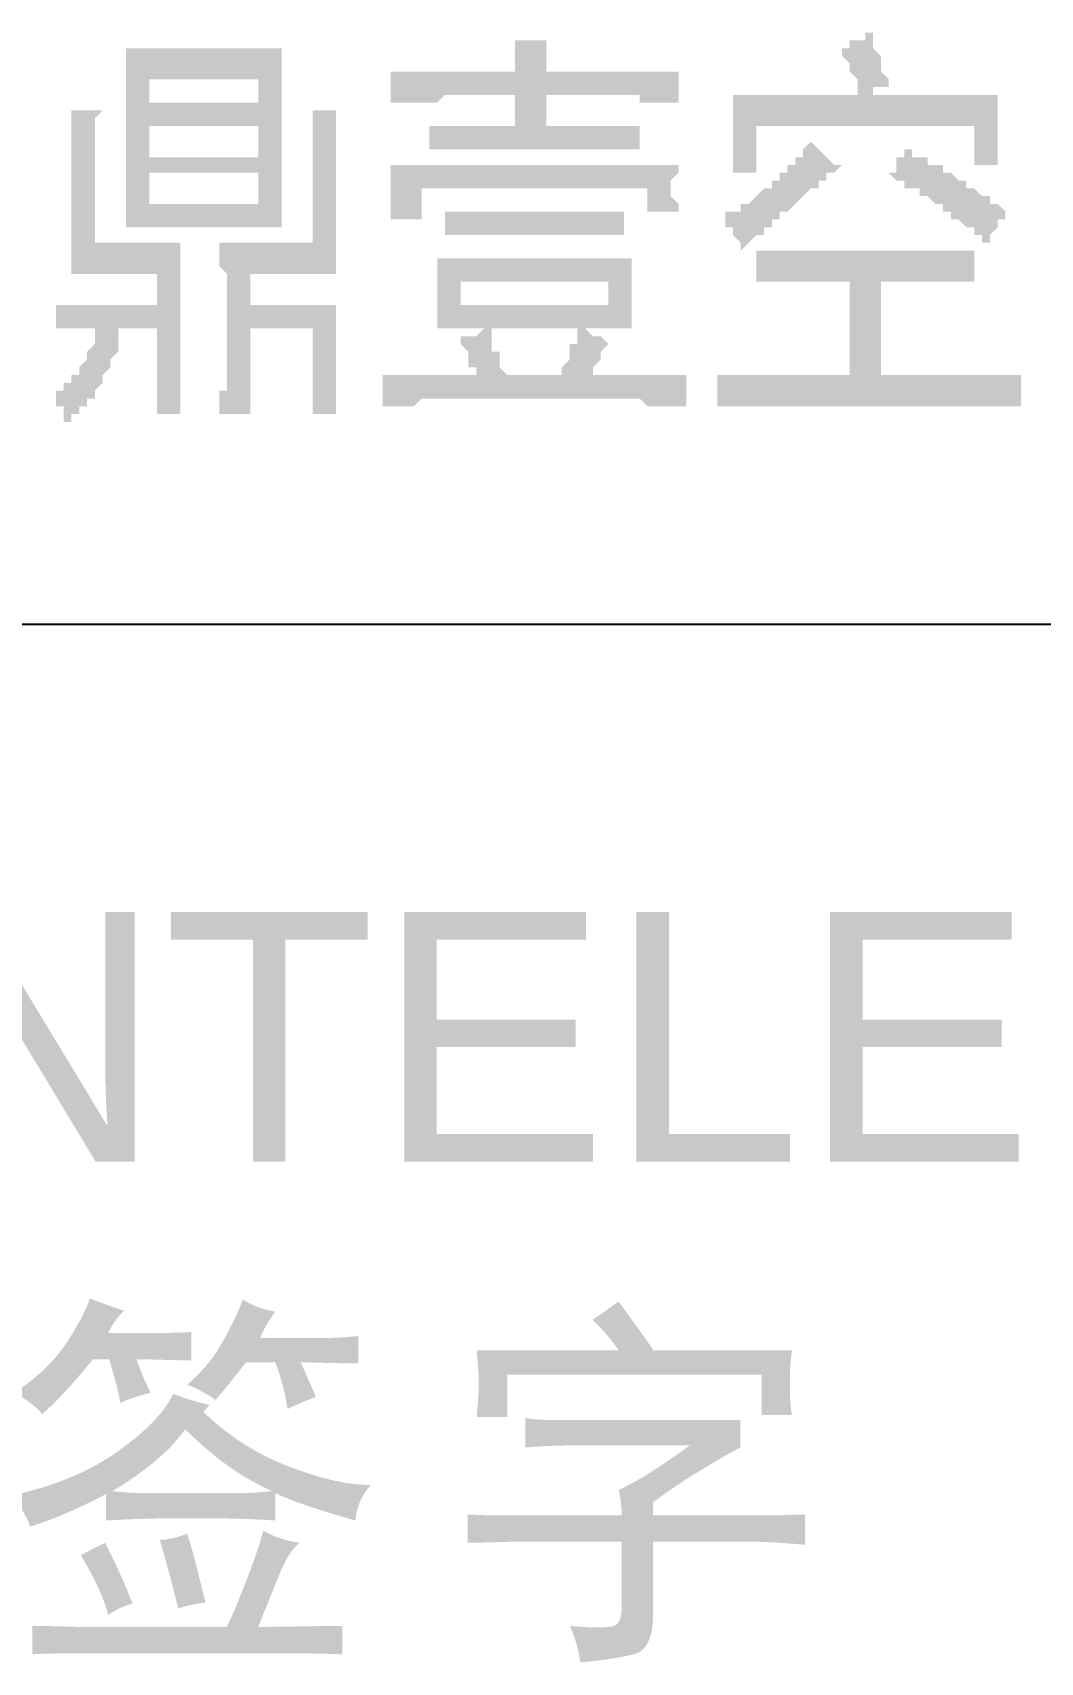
# Model space of a CAD drawing. Header units: inches. Extents: x 11 to 286, y 6 to 196.
# Drawn here: x 260.45 to 265.93, y 158.11 to 166.98 of the extents above; entities that cross this region are included whole.
import ezdxf

# ---------------------------------------------------------------- set-up
doc = ezdxf.new("R2010")
doc.units = ezdxf.units.IN
doc.header["$MEASUREMENT"] = 0
doc.layers.add('PDF_几何图形', color=7, linetype='Continuous')
doc.layers.add('PDF_文字', color=7, linetype='Continuous')
doc.layers.add('PDF_实体填充', color=7, linetype='Continuous', true_color=0xffffff)
doc.styles.add('PDF Courier New', font='Arial', dxfattribs={"height": 0.2})

msp = doc.modelspace()

# ---------------------------------------------------------------- hatches: boundary and pattern name
at = {"layer": 'PDF_实体填充', "transparency": 33554559}
h = msp.add_hatch(color=7, dxfattribs=at)
h.paths.add_polyline_path([(265.1901, 165.7914), (265.2324, 165.7914), (265.2324, 165.7914), (265.2748, 165.7914), (265.2748, 165.7914), (265.3171, 165.7914), (265.3171, 165.7914), (265.3594, 165.7914), (265.3594, 165.7914), (265.4018, 165.7914), (265.4018, 165.7914), (265.4018, 165.7914), (265.4441, 165.7914), (265.4441, 165.7914), (265.4864, 165.7914), (265.4864, 165.7914), (265.4864, 165.7914), (265.5288, 165.7914), (265.5288, 165.7914), (265.5711, 165.7914), (265.5711, 165.6221), (265.5288, 165.6221), (265.5288, 165.6221), (265.4864, 165.6221), (265.4864, 165.6221), (265.4864, 165.6221), (265.4441, 165.6221), (265.4441, 165.6221), (265.4018, 165.6221), (265.4018, 165.6221), (265.4018, 165.6221), (265.3594, 165.6221), (265.3594, 165.6221), (265.3171, 165.6221), (265.3171, 165.6221), (265.2748, 165.6221), (265.2748, 165.6221), (265.2324, 165.6221), (265.2324, 165.6221), (265.1901, 165.6221), (265.0631, 165.6221), (265.0631, 165.1141), (265.4864, 165.1141), (265.5288, 165.1141), (265.5288, 165.1141), (265.5711, 165.1141), (265.5711, 165.1141), (265.6134, 165.1141), (265.6134, 165.1141), (265.6134, 165.1141), (265.6558, 165.1141), (265.6558, 165.1141), (265.6981, 165.1141), (265.6981, 165.1141), (265.7404, 165.1141), (265.7404, 165.1141), (265.7404, 165.1141), (265.7828, 165.1141), (265.7828, 165.1141), (265.7828, 165.1141), (265.8251, 165.1141), (265.8251, 165.1141), (265.8251, 164.9448), (265.8251, 164.9448), (265.7828, 164.9448), (265.7828, 164.9448), (265.7404, 164.9448), (265.7404, 164.9448), (265.7404, 164.9448), (265.6981, 164.9448), (265.6981, 164.9448), (265.6558, 164.9448), (265.6558, 164.9448), (265.6558, 164.9448), (265.6134, 164.9448), (265.6134, 164.9448), (265.5711, 164.9448), (265.5711, 164.9448), (265.5288, 164.9448), (265.5288, 164.9448), (265.4864, 164.9448), (264.5551, 164.9448), (264.5551, 164.9448), (264.5128, 164.9448), (264.5128, 164.9448), (264.4704, 164.9448), (264.4704, 164.9448), (264.4281, 164.9448), (264.4281, 164.9448), (264.3858, 164.9448), (264.3858, 164.9448), (264.3434, 164.9448), (264.3434, 164.9448), (264.3011, 164.9448), (264.3011, 164.9448), (264.2588, 164.9448), (264.2588, 164.9448), (264.2588, 164.9448), (264.2164, 164.9448), (264.2164, 164.9448), (264.2164, 164.9448), (264.1741, 164.9448), (264.1741, 164.9448), (264.1741, 164.9448), (264.1741, 165.1141), (264.1741, 165.1141), (264.2164, 165.1141), (264.2164, 165.1141), (264.2164, 165.1141), (264.2588, 165.1141), (264.2588, 165.1141), (264.2588, 165.1141), (264.3011, 165.1141), (264.3011, 165.1141), (264.3011, 165.1141), (264.3434, 165.1141), (264.3434, 165.1141), (264.3858, 165.1141), (264.3858, 165.1141), (264.4281, 165.1141), (264.4281, 165.1141), (264.4704, 165.1141), (264.4704, 165.1141), (264.5128, 165.1141), (264.5128, 165.1141), (264.5551, 165.1141), (264.5551, 165.1141), (264.5974, 165.1141), (264.8938, 165.1141), (264.8938, 165.6221), (264.7244, 165.6221), (264.6821, 165.6221), (264.6821, 165.6221), (264.6821, 165.6221), (264.6398, 165.6221), (264.6398, 165.6221), (264.5974, 165.6221), (264.5974, 165.6221), (264.5551, 165.6221), (264.5551, 165.6221), (264.5128, 165.6221), (264.5128, 165.6221), (264.5128, 165.6221), (264.4704, 165.6221), (264.4704, 165.6221), (264.4281, 165.6221), (264.4281, 165.6221), (264.4281, 165.6221), (264.3858, 165.6221), (264.3858, 165.6221), (264.3858, 165.7914), (264.3858, 165.7914), (264.4281, 165.7914), (264.4281, 165.7914), (264.4704, 165.7914), (264.4704, 165.7914), (264.4704, 165.7914), (264.5128, 165.7914), (264.5128, 165.7914), (264.5128, 165.7914), (264.5551, 165.7914), (264.5551, 165.7914), (264.5974, 165.7914), (264.5974, 165.7914), (264.6398, 165.7914), (264.6398, 165.7914), (264.6821, 165.7914), (264.6821, 165.7914), (264.7244, 165.7914), (264.7244, 165.7914), (264.7244, 165.7914), (265.1901, 165.7914)], flags=0)
h.paths.add_polyline_path([(265.5711, 166.2571), (265.5711, 166.4688), (264.3858, 166.4688), (264.3858, 166.2148), (264.2588, 166.2148), (264.2588, 166.2571), (264.2588, 166.2571), (264.2588, 166.2994), (264.2588, 166.2994), (264.2588, 166.3418), (264.2588, 166.3418), (264.2588, 166.3841), (264.2588, 166.3841), (264.2588, 166.4264), (264.2588, 166.4688), (264.2588, 166.4688), (264.2588, 166.5111), (264.2588, 166.5111), (264.2588, 166.5534), (264.2588, 166.5534), (264.2588, 166.5958), (264.2588, 166.5958), (264.2588, 166.6381), (264.2588, 166.6381), (264.9361, 166.6381), (264.9361, 166.6804), (264.9361, 166.6804), (264.9361, 166.7228), (264.9361, 166.7228), (264.8938, 166.7651), (264.8938, 166.7651), (264.8938, 166.8074), (264.8938, 166.8074), (264.8938, 166.8074), (264.8514, 166.8498), (264.8514, 166.8498), (264.8514, 166.8921), (264.8514, 166.8921), (264.8514, 166.8921), (264.8938, 166.8921), (264.8938, 166.9344), (264.8938, 166.9344), (264.9361, 166.9344), (264.9361, 166.9344), (264.9784, 166.9344), (264.9784, 166.9768), (265.0208, 166.9768), (265.0208, 166.9768), (265.0208, 166.9344), (265.0208, 166.9344), (265.0208, 166.8921), (265.0208, 166.8921), (265.0631, 166.8498), (265.0631, 166.8498), (265.0631, 166.8074), (265.0631, 166.8074), (265.0631, 166.7651), (265.0631, 166.7651), (265.1054, 166.7228), (265.1054, 166.7228), (265.1054, 166.6804), (265.1054, 166.6804), (265.1054, 166.6804), (265.0631, 166.6804), (265.0631, 166.6804), (265.0208, 166.6804), (265.0208, 166.6804), (265.0208, 166.6381), (264.9784, 166.6381), (264.9784, 166.6381), (265.7404, 166.6381), (265.6981, 166.6381), (265.6981, 166.5958), (265.6981, 166.5958), (265.6981, 166.5534), (265.6981, 166.5534), (265.6981, 166.5111), (265.6981, 166.5111), (265.6981, 166.4688), (265.6981, 166.4264), (265.6981, 166.4264), (265.6981, 166.3841), (265.6981, 166.3841), (265.6981, 166.3418), (265.6981, 166.3418), (265.6981, 166.2994), (265.6981, 166.2994), (265.6981, 166.2571), (265.6981, 166.2571), (265.7404, 166.2571), (265.5711, 166.2571)], flags=0)
h.paths.add_polyline_path([(265.1901, 166.3418), (265.1901, 166.3418), (265.2324, 166.3418), (265.2324, 166.3418), (265.2324, 166.2994), (265.2748, 166.2994), (265.2748, 166.2994), (265.3171, 166.2994), (265.3171, 166.2994), (265.3171, 166.2571), (265.3594, 166.2571), (265.3594, 166.2571), (265.4018, 166.2571), (265.4018, 166.2148), (265.4018, 166.2148), (265.4441, 166.2148), (265.4441, 166.2148), (265.4441, 166.2148), (265.4864, 166.1724), (265.4864, 166.1724), (265.4864, 166.1724), (265.5288, 166.1724), (265.5288, 166.1301), (265.5711, 166.1301), (265.5711, 166.1301), (265.5711, 166.1301), (265.6134, 166.0878), (265.6134, 166.0878), (265.6134, 166.0878), (265.6558, 166.0878), (265.6558, 166.0454), (265.6981, 166.0454), (265.6981, 166.0454), (265.7404, 166.0031), (265.7404, 166.0031), (265.7404, 166.0031), (265.7404, 165.9608), (265.6981, 165.9608), (265.6981, 165.9608), (265.6981, 165.9184), (265.6981, 165.9184), (265.6558, 165.8761), (265.6558, 165.8761), (265.6558, 165.8338), (265.6558, 165.8338), (265.6558, 165.8338), (265.6134, 165.8338), (265.6134, 165.8761), (265.6134, 165.8761), (265.5711, 165.8761), (265.5711, 165.8761), (265.5711, 165.9184), (265.5288, 165.9184), (265.5288, 165.9184), (265.4864, 165.9608), (265.4864, 165.9608), (265.4864, 165.9608), (265.4441, 165.9608), (265.4441, 166.0031), (265.4441, 166.0031), (265.4018, 166.0031), (265.4018, 166.0031), (265.4018, 166.0454), (265.3594, 166.0454), (265.3594, 166.0454), (265.3594, 166.0454), (265.3171, 166.0878), (265.3171, 166.0878), (265.2748, 166.0878), (265.2748, 166.0878), (265.2748, 166.1301), (265.2324, 166.1301), (265.2324, 166.1301), (265.2324, 166.1301), (265.1901, 166.1301), (265.1901, 166.1724), (265.1478, 166.1724), (265.1478, 166.1724), (265.1478, 166.1724), (265.1054, 166.2148), (265.1054, 166.2148), (265.1054, 166.2148), (265.1478, 166.2148), (265.1478, 166.2571), (265.1478, 166.2571), (265.1478, 166.2994), (265.1901, 166.2994), (265.1901, 166.3418), (265.1901, 166.3418), (265.1901, 166.3418)], flags=0)
h.paths.add_polyline_path([(264.8514, 166.2571), (264.8091, 166.2148), (264.8091, 166.2148), (264.8091, 166.2148), (264.7668, 166.2148), (264.7668, 166.2148), (264.7668, 166.1724), (264.7244, 166.1724), (264.7244, 166.1724), (264.7244, 166.1301), (264.6821, 166.1301), (264.6821, 166.1301), (264.6398, 166.0878), (264.6398, 166.0878), (264.6398, 166.0878), (264.5974, 166.0454), (264.5974, 166.0454), (264.5974, 166.0454), (264.5551, 166.0031), (264.5551, 166.0031), (264.5551, 166.0031), (264.5128, 166.0031), (264.5128, 165.9608), (264.5128, 165.9608), (264.4704, 165.9608), (264.4704, 165.9184), (264.4704, 165.9184), (264.4281, 165.9184), (264.4281, 165.8761), (264.3858, 165.8761), (264.3858, 165.8761), (264.3858, 165.8761), (264.3434, 165.8338), (264.3434, 165.8338), (264.3434, 165.8338), (264.3011, 165.7914), (264.3011, 165.7914), (264.3011, 165.8338), (264.3011, 165.8338), (264.2588, 165.8761), (264.2588, 165.8761), (264.2588, 165.8761), (264.2588, 165.9184), (264.2164, 165.9184), (264.2164, 165.9608), (264.2164, 165.9608), (264.2164, 165.9608), (264.2164, 165.9608), (264.2164, 166.0031), (264.2588, 166.0031), (264.2588, 166.0031), (264.3011, 166.0031), (264.3011, 166.0031), (264.3011, 166.0454), (264.3434, 166.0454), (264.3434, 166.0454), (264.3434, 166.0454), (264.3858, 166.0878), (264.3858, 166.0878), (264.3858, 166.0878), (264.4281, 166.1301), (264.4281, 166.1301), (264.4704, 166.1301), (264.4704, 166.1301), (264.4704, 166.1724), (264.5128, 166.1724), (264.5128, 166.1724), (264.5128, 166.2148), (264.5551, 166.2148), (264.5551, 166.2148), (264.5551, 166.2571), (264.5974, 166.2571), (264.5974, 166.2571), (264.5974, 166.2994), (264.6398, 166.2994), (264.6398, 166.3418), (264.6398, 166.3418), (264.6398, 166.3418), (264.6821, 166.3841), (264.6821, 166.3841), (264.6821, 166.3841), (264.6821, 166.3841), (264.7244, 166.3418), (264.7244, 166.3418), (264.7244, 166.3418), (264.7668, 166.2994), (264.7668, 166.2994), (264.7668, 166.2994), (264.8091, 166.2571), (264.8091, 166.2571), (264.8091, 166.2571), (264.8514, 166.2571), (264.8514, 166.2571), (264.8514, 166.2571)], flags=0)
h = msp.add_hatch(color=7, dxfattribs=at)
h.paths.add_polyline_path([(261.8034, 166.8921), (261.8034, 166.8498), (261.8034, 166.8498), (261.8034, 166.8074), (261.8034, 166.8074), (261.8034, 166.7651), (261.8034, 166.7651), (261.8034, 166.7651), (261.8034, 166.7228), (261.8034, 166.7228), (261.8034, 166.6804), (261.8034, 166.6381), (261.8034, 166.6381), (261.8034, 166.5958), (261.8034, 166.5958), (261.8034, 166.5534), (261.8034, 166.5534), (261.8034, 166.5111), (261.8034, 166.4688), (261.8034, 166.4688), (261.8034, 166.4264), (261.8034, 166.3841), (261.8034, 166.3841), (261.8034, 166.3418), (261.8034, 166.3418), (261.8034, 166.2994), (261.8034, 166.2994), (261.8034, 166.2571), (261.8034, 166.2148), (261.8034, 166.2148), (261.8034, 166.1724), (261.8034, 166.1724), (261.8034, 166.1301), (261.8034, 166.0878), (261.8034, 166.0878), (261.8034, 166.0454), (261.8034, 166.0454), (261.8034, 166.0031), (261.8034, 166.0031), (261.8034, 166.0031), (261.8034, 165.9608), (261.8034, 165.9608), (261.8034, 165.9184), (261.8034, 165.9184), (261.8034, 165.9184), (260.9568, 165.9184), (260.9568, 165.9184), (260.9568, 165.9608), (260.9568, 165.9608), (260.9568, 166.0031), (260.9568, 166.0031), (260.9568, 166.0031), (260.9568, 166.0454), (260.9568, 166.0454), (260.9568, 166.0878), (260.9568, 166.0878), (260.9568, 166.1301), (260.9568, 166.1724), (260.9568, 166.1724), (260.9568, 166.2148), (260.9568, 166.2148), (260.9568, 166.2571), (260.9568, 166.2571), (260.9568, 166.2994), (260.9568, 166.3418), (260.9568, 166.3418), (260.9568, 166.3841), (260.9568, 166.3841), (260.9568, 166.4264), (260.9568, 166.4264), (260.9568, 166.4688), (260.9568, 166.5111), (260.9568, 166.5111), (260.9568, 166.5534), (260.9568, 166.5958), (260.9568, 166.5958), (260.9568, 166.6381), (260.9568, 166.6381), (260.9568, 166.6804), (260.9568, 166.6804), (260.9568, 166.7228), (260.9568, 166.7228), (260.9568, 166.7651), (260.9568, 166.7651), (260.9568, 166.8074), (260.9568, 166.8074), (260.9568, 166.8498), (260.9568, 166.8498), (260.9568, 166.8498), (260.9568, 166.8921), (261.8034, 166.8921), (261.8034, 166.8921)], flags=0)
h.paths.add_polyline_path([(260.8298, 166.5534), (260.7874, 166.5111), (260.7874, 166.5111), (260.7874, 166.4688), (260.7874, 166.4688), (260.7874, 166.4264), (260.7874, 166.4264), (260.7874, 166.3841), (260.7874, 166.3841), (260.7874, 166.3418), (260.7874, 166.3418), (260.7874, 166.3418), (260.7874, 165.8338), (261.2531, 165.8338), (261.2531, 165.7914), (261.2531, 165.7914), (261.2531, 165.7914), (261.2531, 165.7491), (261.2531, 165.7491), (261.2531, 165.7068), (261.2531, 165.7068), (261.2531, 165.6644), (261.2531, 165.6644), (261.2531, 165.6221), (261.2531, 165.6221), (261.2531, 165.5798), (261.2531, 165.5798), (261.2531, 165.5374), (261.2531, 165.4951), (261.2531, 165.4951), (261.2531, 165.4528), (261.2531, 165.4104), (261.2531, 165.3681), (261.2531, 165.3681), (261.2531, 165.3681), (261.2531, 165.3258), (261.2531, 165.2834), (261.2531, 165.2834), (261.2531, 165.2411), (261.2531, 165.2411), (261.2531, 165.1988), (261.2531, 165.1564), (261.2531, 165.1564), (261.2531, 165.1141), (261.2531, 165.1141), (261.2531, 165.0718), (261.2531, 165.0718), (261.2531, 165.0294), (261.2531, 165.0294), (261.2531, 164.9871), (261.2531, 164.9871), (261.2531, 164.9448), (261.2531, 164.9448), (261.2531, 164.9024), (261.2531, 164.9024), (261.2531, 164.9024), (261.1261, 164.9024), (261.1261, 164.9024), (261.1261, 164.9448), (261.1261, 164.9448), (261.1261, 164.9871), (261.1261, 165.0294), (261.1261, 165.0294), (261.1261, 165.0718), (261.1261, 165.0718), (261.1261, 165.1141), (261.1261, 165.1141), (261.1261, 165.1564), (261.1261, 165.1564), (261.1261, 165.1988), (261.1261, 165.1988), (261.1261, 165.1988), (261.1261, 165.3681), (260.9144, 165.3681), (260.9144, 165.3258), (260.9144, 165.3258), (260.9144, 165.2834), (260.9144, 165.2411), (260.9144, 165.2411), (260.8721, 165.1988), (260.8721, 165.1988), (260.8721, 165.1988), (260.8721, 165.1564), (260.8721, 165.1564), (260.8298, 165.1141), (260.8298, 165.1141), (260.8298, 165.0718), (260.8298, 165.0718), (260.8298, 165.0718), (260.7874, 165.0294), (260.7874, 165.0294), (260.7874, 164.9871), (260.7874, 164.9871), (260.7451, 164.9871), (260.7451, 164.9448), (260.7451, 164.9448), (260.7028, 164.9448), (260.7028, 164.9024), (260.7028, 164.9024), (260.6604, 164.9024), (260.6604, 164.8601), (260.6604, 164.8601), (260.6181, 164.8601), (260.6181, 164.9024), (260.6181, 164.9024), (260.6181, 164.9448), (260.5758, 164.9448), (260.5758, 164.9448), (260.5758, 164.9871), (260.5334, 164.9871), (260.5334, 164.9871), (260.5758, 164.9871), (260.5758, 165.0294), (260.5758, 165.0294), (260.6181, 165.0294), (260.6181, 165.0718), (260.6181, 165.0718), (260.6604, 165.0718), (260.6604, 165.1141), (260.6604, 165.1141), (260.7028, 165.1141), (260.7028, 165.1564), (260.7028, 165.1564), (260.7028, 165.1564), (260.7451, 165.1988), (260.7451, 165.1988), (260.7451, 165.2411), (260.7451, 165.2411), (260.7874, 165.2834), (260.7874, 165.2834), (260.7874, 165.3258), (260.7874, 165.3258), (260.7874, 165.3681), (260.7874, 165.3681), (260.7874, 165.3681), (260.7451, 165.3681), (260.7451, 165.3681), (260.7028, 165.3681), (260.7028, 165.3681), (260.7028, 165.3681), (260.6604, 165.3681), (260.6604, 165.3681), (260.6181, 165.3681), (260.6181, 165.3681), (260.5758, 165.3681), (260.5758, 165.3681), (260.5758, 165.3258), (260.5758, 165.4951), (260.5758, 165.4951), (260.6181, 165.4951), (260.6181, 165.4951), (260.6181, 165.4951), (260.6604, 165.4951), (260.6604, 165.4951), (260.7028, 165.4951), (260.7028, 165.4951), (260.7451, 165.4951), (260.7451, 165.4951), (261.1261, 165.4951), (261.1261, 165.6644), (260.6604, 165.6644), (260.6604, 165.7068), (260.6604, 165.7068), (260.6604, 165.7491), (260.6604, 165.7491), (260.6604, 165.7914), (260.6604, 165.7914), (260.6604, 165.8338), (260.6604, 165.8338), (260.6604, 165.8761), (260.6604, 165.8761), (260.6604, 165.9184), (260.6604, 165.9184), (260.6604, 165.9608), (260.6604, 165.9608), (260.6604, 166.0031), (260.6604, 166.0031), (260.6604, 166.0454), (260.6604, 166.0878), (260.6604, 166.0878), (260.6604, 166.1301), (260.6604, 166.1301), (260.6604, 166.1724), (260.6604, 166.2148), (260.6604, 166.2148), (260.6604, 166.2571), (260.6604, 166.2994), (260.6604, 166.2994), (260.6604, 166.3418), (260.6604, 166.3418), (260.6604, 166.3841), (260.6604, 166.3841), (260.6604, 166.4264), (260.6604, 166.4264), (260.6604, 166.4688), (260.6604, 166.4688), (260.6604, 166.5111), (260.6604, 166.5111), (260.6604, 166.5534), (260.6604, 166.5534), (260.6604, 166.5534), (260.8298, 166.5534), (260.8298, 166.5534)], flags=0)
h.paths.add_polyline_path([(262.0998, 166.5534), (262.0998, 166.5111), (262.0998, 166.5111), (262.0998, 166.5111), (262.0998, 166.4688), (262.0998, 166.4688), (262.0998, 166.4264), (262.0998, 166.4264), (262.0998, 166.3841), (262.0998, 166.3841), (262.0998, 166.3418), (262.0998, 166.3418), (262.0998, 166.2994), (262.0998, 166.2571), (262.0998, 166.2571), (262.0998, 166.2148), (262.0998, 166.1724), (262.0998, 166.1724), (262.0998, 166.1301), (262.0998, 166.0878), (262.0998, 166.0878), (262.0998, 166.0454), (262.0998, 166.0454), (262.0998, 166.0031), (262.0998, 165.9608), (262.0998, 165.9608), (262.0998, 165.9184), (262.0998, 165.9184), (262.0998, 165.8761), (262.0998, 165.8761), (262.0998, 165.8338), (262.0998, 165.8338), (262.0998, 165.7914), (262.0998, 165.7914), (262.0998, 165.7491), (262.0998, 165.7491), (262.0998, 165.7068), (262.0998, 165.7068), (262.0998, 165.6644), (262.0998, 165.6644), (261.6341, 165.6644), (261.6341, 165.4951), (262.0998, 165.4951), (262.0998, 165.4528), (262.0998, 165.4528), (262.0998, 165.4528), (262.0998, 165.4104), (262.0998, 165.4104), (262.0998, 165.3681), (262.0998, 165.3258), (262.0998, 165.3258), (262.0998, 165.2834), (262.0998, 165.2834), (262.0998, 165.2411), (262.0998, 165.2411), (262.0998, 165.1988), (262.0998, 165.1988), (262.0998, 165.1564), (262.0998, 165.1564), (262.0998, 165.1141), (262.0998, 165.1141), (262.0998, 165.0718), (262.0998, 165.0718), (262.0998, 165.0294), (262.0998, 164.9871), (262.0998, 164.9871), (262.0998, 164.9448), (262.0998, 164.9448), (262.0998, 164.9024), (261.9728, 164.9024), (261.9728, 165.3681), (261.6341, 165.3681), (261.6341, 165.2411), (261.6341, 165.1988), (261.6341, 165.1988), (261.6341, 165.1564), (261.6341, 165.1564), (261.6341, 165.1141), (261.6341, 165.1141), (261.6341, 165.0718), (261.6341, 165.0718), (261.6341, 165.0294), (261.6341, 165.0294), (261.6341, 164.9871), (261.6341, 164.9871), (261.6341, 164.9448), (261.6341, 164.9448), (261.6341, 164.9024), (261.6341, 164.9024), (261.4648, 164.9024), (261.4648, 164.9024), (261.4648, 164.9448), (261.4648, 164.9448), (261.4648, 164.9448), (261.4648, 164.9871), (261.4648, 164.9871), (261.4648, 165.0294), (261.5071, 165.0294), (261.5071, 165.0718), (261.5071, 165.0718), (261.5071, 165.1141), (261.5071, 165.1141), (261.5071, 165.1564), (261.5071, 165.1564), (261.5071, 165.1988), (261.5071, 165.2411), (261.5071, 165.2411), (261.5071, 165.2834), (261.5071, 165.3258), (261.5071, 165.3258), (261.5071, 165.3681), (261.5071, 165.4104), (261.5071, 165.4104), (261.5071, 165.4528), (261.5071, 165.4951), (261.5071, 165.4951), (261.5071, 165.5374), (261.5071, 165.5798), (261.5071, 165.5798), (261.5071, 165.6221), (261.5071, 165.6221), (261.5071, 165.6644), (261.5071, 165.6644), (261.4648, 165.7068), (261.4648, 165.7068), (261.4648, 165.7491), (261.4648, 165.7491), (261.4648, 165.7914), (261.4648, 165.7914), (261.4648, 165.7914), (261.4648, 165.8338), (261.9728, 165.8338), (261.9728, 166.3418), (261.9728, 166.3841), (261.9728, 166.3841), (261.9728, 166.4264), (261.9728, 166.4264), (261.9728, 166.4688), (261.9728, 166.4688), (261.9728, 166.5111), (261.9728, 166.5534), (262.0998, 166.5534), (262.0998, 166.5534)], flags=0)
h.paths.add_polyline_path([(261.6764, 166.5958), (261.6764, 166.7228), (261.0838, 166.7228), (261.0838, 166.5958), (261.6764, 166.5958)], flags=0)
h.paths.add_polyline_path([(261.6764, 166.0454), (261.6764, 166.2148), (261.0838, 166.2148), (261.0838, 166.0454), (261.6764, 166.0454)], flags=0)
h.paths.add_polyline_path([(261.6764, 166.2994), (261.6764, 166.4688), (261.0838, 166.4688), (261.0838, 166.2994), (261.6764, 166.2994), (261.6764, 166.2994)], flags=0)
h = msp.add_hatch(color=7, dxfattribs=at)
h.paths.add_polyline_path([(263.7084, 165.7491), (263.7084, 165.7068), (263.7084, 165.7068), (263.7084, 165.6644), (263.7084, 165.6644), (263.7084, 165.6221), (263.7084, 165.6221), (263.7084, 165.5798), (263.7084, 165.5798), (263.7084, 165.5374), (263.7084, 165.5374), (263.7084, 165.4951), (263.7084, 165.4951), (263.7084, 165.4528), (263.7084, 165.4528), (263.7084, 165.4104), (263.7084, 165.4104), (263.7084, 165.3681), (263.7084, 165.3681), (263.4544, 165.3681), (263.4544, 165.3681), (263.4544, 165.3681), (263.4968, 165.3258), (263.4968, 165.3258), (263.5391, 165.3258), (263.5391, 165.3258), (263.5391, 165.3258), (263.5814, 165.2834), (263.5814, 165.2834), (263.5814, 165.2834), (263.5814, 165.2834), (263.5814, 165.2834), (263.5391, 165.2411), (263.5391, 165.2411), (263.5391, 165.1988), (263.5391, 165.1988), (263.4968, 165.1564), (263.4968, 165.1564), (263.4968, 165.1141), (263.4544, 165.1141), (263.6661, 165.1141), (263.6661, 165.1141), (263.7084, 165.1141), (263.7084, 165.1141), (263.7084, 165.1141), (263.7508, 165.1141), (263.7508, 165.1141), (263.7931, 165.1141), (263.7931, 165.1141), (263.8354, 165.1141), (263.8354, 165.1141), (263.8354, 165.1141), (263.8778, 165.1141), (263.8778, 165.1141), (263.9201, 165.1141), (263.9201, 165.1141), (263.9624, 165.1141), (263.9624, 165.1141), (263.9624, 165.1141), (264.0048, 165.1141), (264.0048, 165.1141), (264.0048, 164.9448), (264.0048, 164.9448), (263.9624, 164.9448), (263.9624, 164.9448), (263.9201, 164.9448), (263.9201, 164.9448), (263.8778, 164.9448), (263.8778, 164.9448), (263.8354, 164.9448), (263.8354, 164.9448), (263.8354, 164.9448), (263.7931, 164.9448), (263.7931, 164.9448), (263.7508, 164.9871), (263.7508, 164.9871), (263.7084, 164.9871), (263.7084, 164.9871), (263.7084, 164.9871), (263.6661, 164.9871), (263.6661, 164.9871), (262.6501, 164.9871), (262.6501, 164.9871), (262.6501, 164.9871), (262.6078, 164.9871), (262.6078, 164.9871), (262.5654, 164.9871), (262.5654, 164.9871), (262.5231, 164.9448), (262.5231, 164.9448), (262.4808, 164.9448), (262.4808, 164.9448), (262.4808, 164.9448), (262.4384, 164.9448), (262.4384, 164.9448), (262.3961, 164.9448), (262.3961, 164.9448), (262.3961, 164.9448), (262.3538, 164.9448), (262.3538, 164.9448), (262.3538, 165.1141), (262.3538, 165.1141), (262.3961, 165.1141), (262.3961, 165.1141), (262.3961, 165.1141), (262.4384, 165.1141), (262.4384, 165.1141), (262.4808, 165.1141), (262.4808, 165.1141), (262.5231, 165.1141), (262.5231, 165.1141), (262.5231, 165.1141), (262.5654, 165.1141), (262.5654, 165.1141), (262.6078, 165.1141), (262.6078, 165.1141), (262.6501, 165.1141), (262.6501, 165.1141), (262.6501, 165.1141), (262.8618, 165.1141), (262.8618, 165.1141), (262.8618, 165.1564), (262.8194, 165.1564), (262.8194, 165.1988), (262.8194, 165.1988), (262.8194, 165.2411), (262.8194, 165.2411), (262.7771, 165.2834), (262.7771, 165.2834), (262.7771, 165.2834), (262.7771, 165.2834), (262.7771, 165.3258), (262.8194, 165.3258), (262.8194, 165.3258), (262.8618, 165.3258), (262.8618, 165.3258), (262.8618, 165.3258), (262.9041, 165.3681), (262.9041, 165.3681), (262.6501, 165.3681), (262.6501, 165.3681), (262.6501, 165.4104), (262.6501, 165.4104), (262.6501, 165.4528), (262.6501, 165.4951), (262.6501, 165.4951), (262.6501, 165.5374), (262.6501, 165.5374), (262.6501, 165.5798), (262.6501, 165.5798), (262.6501, 165.6221), (262.6501, 165.6644), (262.6501, 165.6644), (262.6501, 165.7068), (262.6501, 165.7068), (262.6501, 165.7491), (262.6501, 165.7491), (263.7084, 165.7491), (263.7084, 165.7491)], flags=0)
h.paths.add_polyline_path([(263.0734, 166.7651), (263.0734, 166.7651), (263.0734, 166.8074), (263.0734, 166.8074), (263.0734, 166.8498), (263.0734, 166.8498), (263.0734, 166.8921), (263.0734, 166.8921), (263.0734, 166.9344), (263.0734, 166.9344), (263.2428, 166.9344), (263.2428, 166.8921), (263.2428, 166.8921), (263.2428, 166.8498), (263.2428, 166.8498), (263.2428, 166.8074), (263.2428, 166.8074), (263.2428, 166.7651), (263.2428, 166.7651), (263.2428, 166.7651), (263.6238, 166.7651), (263.6661, 166.7651), (263.6661, 166.7651), (263.6661, 166.7651), (263.7084, 166.7651), (263.7084, 166.7651), (263.7508, 166.7651), (263.7508, 166.7651), (263.7508, 166.7651), (263.7931, 166.7651), (263.7931, 166.7651), (263.8354, 166.7651), (263.8354, 166.7651), (263.8778, 166.7651), (263.8778, 166.7651), (263.8778, 166.7651), (263.9201, 166.7651), (263.9201, 166.7651), (263.9624, 166.7651), (263.9624, 166.7651), (263.9624, 166.5958), (263.9624, 166.5958), (263.9201, 166.5958), (263.9201, 166.5958), (263.8778, 166.5958), (263.8778, 166.5958), (263.8354, 166.5958), (263.8354, 166.5958), (263.7931, 166.5958), (263.7931, 166.5958), (263.7931, 166.5958), (263.7508, 166.5958), (263.7508, 166.6381), (263.7084, 166.6381), (263.7084, 166.6381), (263.6661, 166.6381), (263.6661, 166.6381), (263.6661, 166.6381), (263.6238, 166.6381), (263.6238, 166.6381), (263.2428, 166.6381), (263.2428, 166.4688), (263.4544, 166.4688), (263.4968, 166.4688), (263.4968, 166.4688), (263.5391, 166.4688), (263.5391, 166.4688), (263.5391, 166.4688), (263.5814, 166.4688), (263.5814, 166.4688), (263.6238, 166.4688), (263.6238, 166.4688), (263.6661, 166.4688), (263.6661, 166.4688), (263.6661, 166.4688), (263.7084, 166.4688), (263.7084, 166.4688), (263.7508, 166.4688), (263.7508, 166.4688), (263.7508, 166.4688), (263.7508, 166.3418), (263.7508, 166.3418), (263.7508, 166.3418), (263.7084, 166.3418), (263.7084, 166.3418), (263.6661, 166.3418), (263.6661, 166.3418), (263.6238, 166.3418), (263.6238, 166.3418), (263.6238, 166.3418), (263.5814, 166.3418), (263.5814, 166.3418), (263.5391, 166.3418), (263.5391, 166.3418), (263.4968, 166.3418), (263.4968, 166.3418), (263.4968, 166.3418), (263.4544, 166.3418), (262.9041, 166.3418), (262.9041, 166.3418), (262.8618, 166.3418), (262.8618, 166.3418), (262.8618, 166.3418), (262.8194, 166.3418), (262.8194, 166.3418), (262.7771, 166.3418), (262.7771, 166.3418), (262.7348, 166.3418), (262.7348, 166.3418), (262.7348, 166.3418), (262.6924, 166.3418), (262.6924, 166.3418), (262.6501, 166.3418), (262.6501, 166.3418), (262.6078, 166.3418), (262.6078, 166.3418), (262.6078, 166.3418), (262.6078, 166.4688), (262.6078, 166.4688), (262.6501, 166.4688), (262.6501, 166.4688), (262.6501, 166.4688), (262.6924, 166.4688), (262.6924, 166.4688), (262.7348, 166.4688), (262.7348, 166.4688), (262.7771, 166.4688), (262.7771, 166.4688), (262.7771, 166.4688), (262.8194, 166.4688), (262.8194, 166.4688), (262.8618, 166.4688), (262.8618, 166.4688), (262.9041, 166.4688), (262.9041, 166.4688), (262.9041, 166.4688), (263.0734, 166.4688), (263.0734, 166.6381), (262.8194, 166.6381), (262.8194, 166.6381), (262.7771, 166.6381), (262.7771, 166.6381), (262.7348, 166.6381), (262.7348, 166.6381), (262.6924, 166.6381), (262.6924, 166.6381), (262.6924, 166.6381), (262.6501, 166.5958), (262.6501, 166.5958), (262.6078, 166.5958), (262.6078, 166.5958), (262.5654, 166.5958), (262.5654, 166.5958), (262.5654, 166.5958), (262.5231, 166.5958), (262.5231, 166.5958), (262.4808, 166.5958), (262.4808, 166.5958), (262.4384, 166.5958), (262.4384, 166.5958), (262.4384, 166.5958), (262.3961, 166.5958), (262.3961, 166.5958), (262.3961, 166.7651), (262.3961, 166.7651), (262.4384, 166.7651), (262.4384, 166.7651), (262.4808, 166.7651), (262.4808, 166.7651), (262.5231, 166.7651), (262.5231, 166.7651), (262.5231, 166.7651), (262.5654, 166.7651), (262.5654, 166.7651), (262.6078, 166.7651), (262.6078, 166.7651), (262.6501, 166.7651), (262.6501, 166.7651), (262.6501, 166.7651), (262.6924, 166.7651), (262.6924, 166.7651), (262.7348, 166.7651), (262.7348, 166.7651), (262.7771, 166.7651), (262.7771, 166.7651), (262.7771, 166.7651), (262.8194, 166.7651), (262.8194, 166.7651), (263.0734, 166.7651)], flags=0)
h.paths.add_polyline_path([(263.9624, 166.2571), (263.9624, 166.2148), (263.9624, 166.2148), (263.9201, 166.1724), (263.9201, 166.1724), (263.9201, 166.1301), (263.9201, 166.1301), (263.9201, 166.0878), (263.9201, 166.0878), (263.9624, 166.0454), (263.9624, 166.0454), (263.9624, 166.0031), (263.9624, 166.0031), (263.7931, 166.0031), (263.7931, 166.1301), (262.5654, 166.1301), (262.5654, 165.9608), (262.3961, 165.9608), (262.3961, 165.9608), (262.3961, 166.0031), (262.3961, 166.0454), (262.3961, 166.0454), (262.3961, 166.0878), (262.3961, 166.0878), (262.3961, 166.1301), (262.3961, 166.1301), (262.3961, 166.1301), (262.3961, 166.1724), (262.3961, 166.1724), (262.3961, 166.2148), (262.3961, 166.2148), (262.3961, 166.2571), (263.9624, 166.2571), (263.9624, 166.2571)], flags=0)
h.paths.add_polyline_path([(263.3274, 166.0031), (263.3698, 166.0031), (263.3698, 166.0031), (263.4121, 166.0031), (263.4121, 166.0031), (263.4121, 166.0031), (263.4544, 166.0031), (263.4544, 166.0031), (263.4968, 166.0031), (263.4968, 166.0031), (263.4968, 166.0031), (263.5391, 166.0031), (263.5391, 166.0031), (263.5814, 166.0031), (263.5814, 166.0031), (263.6238, 166.0031), (263.6238, 166.0031), (263.6661, 166.0031), (263.6661, 166.0031), (263.6661, 166.0031), (263.6661, 165.8761), (263.6661, 165.8761), (263.6238, 165.8761), (263.6238, 165.8761), (263.6238, 165.8761), (263.5814, 165.8761), (263.5814, 165.8761), (263.5391, 165.8761), (263.5391, 165.8761), (263.4968, 165.8761), (263.4968, 165.8761), (263.4544, 165.8761), (263.4544, 165.8761), (263.4544, 165.8761), (263.4121, 165.8761), (263.4121, 165.8761), (263.3698, 165.8761), (263.3698, 165.8761), (263.3698, 165.8761), (263.3274, 165.8761), (263.0734, 165.8761), (263.0311, 165.8761), (263.0311, 165.8761), (262.9888, 165.8761), (262.9888, 165.8761), (262.9464, 165.8761), (262.9464, 165.8761), (262.9041, 165.8761), (262.9041, 165.8761), (262.9041, 165.8761), (262.8618, 165.8761), (262.8618, 165.8761), (262.8194, 165.8761), (262.8194, 165.8761), (262.7771, 165.8761), (262.7771, 165.8761), (262.7771, 165.8761), (262.7348, 165.8761), (262.7348, 165.8761), (262.6924, 165.8761), (262.6924, 165.8761), (262.6924, 165.8761), (262.6924, 166.0031), (262.6924, 166.0031), (262.7348, 166.0031), (262.7348, 166.0031), (262.7348, 166.0031), (262.7771, 166.0031), (262.7771, 166.0031), (262.8194, 166.0031), (262.8194, 166.0031), (262.8618, 166.0031), (262.8618, 166.0031), (262.8618, 166.0031), (262.9041, 166.0031), (262.9041, 166.0031), (262.9464, 166.0031), (262.9464, 166.0031), (262.9888, 166.0031), (262.9888, 166.0031), (262.9888, 166.0031), (263.0311, 166.0031), (263.0311, 166.0031), (263.0311, 166.0031), (263.3274, 166.0031)], flags=0)
h.paths.add_polyline_path([(262.9464, 165.3681), (262.9464, 165.3681), (262.9464, 165.3258), (262.9464, 165.3258), (262.9464, 165.2834), (262.9464, 165.2834), (262.9464, 165.2411), (262.9888, 165.2411), (262.9888, 165.1988), (262.9888, 165.1988), (262.9888, 165.1564), (262.9888, 165.1564), (263.0311, 165.1141), (263.0311, 165.1141), (263.2851, 165.1141), (263.3274, 165.1141), (263.3274, 165.1564), (263.3274, 165.1564), (263.3274, 165.1564), (263.3698, 165.1988), (263.3698, 165.1988), (263.3698, 165.2411), (263.3698, 165.2411), (263.3698, 165.2411), (263.3698, 165.2834), (263.4121, 165.2834), (263.4121, 165.3258), (263.4121, 165.3258), (263.4121, 165.3681), (263.4121, 165.3681), (262.9464, 165.3681)], flags=0)
h.paths.add_polyline_path([(263.5814, 165.4951), (263.5814, 165.6221), (262.7771, 165.6221), (262.7771, 165.4951), (263.5814, 165.4951), (263.5814, 165.4951)], flags=0)
h = msp.add_hatch(color=7, dxfattribs=at)
edge = h.paths.add_edge_path(flags=0)
edge.add_spline(control_points=[(262.2049, 158.8865), (261.99, 158.9471), (261.8467, 158.9967), (261.7695, 159.0353)], knot_values=[0, 0, 0, 0, 1, 1, 1, 1], degree=3, periodic=0)
edge.add_line((261.7695, 159.0353), (261.7695, 158.8865))
edge.add_spline(control_points=[(261.7695, 158.8865), (261.6703, 158.892), (261.5711, 158.8975), (261.4773, 158.8975)], knot_values=[0, 0, 0, 0, 1, 1, 1, 1], degree=3, periodic=0)
edge.add_line((261.4773, 158.8975), (261.1576, 158.8975))
edge.add_spline(control_points=[(261.1576, 158.8975), (261.0584, 158.8975), (260.9537, 158.892), (260.849, 158.8865)], knot_values=[0, 0, 0, 0, 1, 1, 1, 1], degree=3, periodic=0)
edge.add_line((260.849, 158.8865), (260.849, 159.0298))
edge.add_spline(control_points=[(260.849, 159.0298), (260.7001, 158.9526), (260.5623, 158.892), (260.4355, 158.8534)], knot_values=[0, 0, 0, 0, 1, 1, 1, 1], degree=3, periodic=0)
edge.add_spline(control_points=[(260.4355, 158.8534), (260.4135, 158.9196), (260.3749, 158.9747), (260.3198, 159.0188)], knot_values=[0, 0, 0, 0, 1, 1, 1, 1], degree=3, periodic=0)
edge.add_spline(control_points=[(260.3198, 159.0188), (260.5734, 159.0739), (260.7718, 159.1566), (260.9261, 159.2723)], knot_values=[0, 0, 0, 0, 1, 1, 1, 1], degree=3, periodic=0)
edge.add_spline(control_points=[(260.9261, 159.2723), (261.0805, 159.3826), (261.1742, 159.4873), (261.2128, 159.5755)], knot_values=[0, 0, 0, 0, 1, 1, 1, 1], degree=3, periodic=0)
edge.add_spline(control_points=[(261.2128, 159.5755), (261.2679, 159.5535), (261.334, 159.5314), (261.4112, 159.5149)], knot_values=[0, 0, 0, 0, 1, 1, 1, 1], degree=3, periodic=0)
edge.add_line((261.4112, 159.5149), (261.3781, 159.4763))
edge.add_spline(control_points=[(261.3781, 159.4763), (261.5159, 159.344), (261.6703, 159.2448), (261.8467, 159.1786)], knot_values=[0, 0, 0, 0, 1, 1, 1, 1], degree=3, periodic=0)
edge.add_spline(control_points=[(261.8467, 159.1786), (262.0175, 159.1125), (262.1664, 159.0794), (262.2876, 159.0794)], knot_values=[0, 0, 0, 0, 1, 1, 1, 1], degree=3, periodic=0)
edge.add_spline(control_points=[(262.2876, 159.0794), (262.238, 159.0243), (262.2105, 158.9581), (262.2049, 158.8865)], knot_values=[0, 0, 0, 0, 1, 1, 1, 1], degree=3, periodic=0)
edge.add_line((262.2049, 158.8865), (262.2049, 158.8865))
edge = h.paths.add_edge_path(flags=0)
edge.add_spline(control_points=[(260.7442, 158.1644), (260.645, 158.1644), (260.5458, 158.1644), (260.4466, 158.1589)], knot_values=[0, 0, 0, 0, 1, 1, 1, 1], degree=3, periodic=0)
edge.add_line((260.4466, 158.1589), (260.4466, 158.3132))
edge.add_spline(control_points=[(260.4466, 158.3132), (260.5568, 158.3132), (260.6505, 158.3077), (260.7332, 158.3077)], knot_values=[0, 0, 0, 0, 1, 1, 1, 1], degree=3, periodic=0)
edge.add_line((260.7332, 158.3077), (261.5049, 158.3077))
edge.add_spline(control_points=[(261.5049, 158.3077), (261.538, 158.3739), (261.5711, 158.4565), (261.6096, 158.5558)], knot_values=[0, 0, 0, 0, 1, 1, 1, 1], degree=3, periodic=0)
edge.add_spline(control_points=[(261.6096, 158.5558), (261.6482, 158.655), (261.6813, 158.7432), (261.7033, 158.8314)], knot_values=[0, 0, 0, 0, 1, 1, 1, 1], degree=3, periodic=0)
edge.add_spline(control_points=[(261.7033, 158.8314), (261.7585, 158.7983), (261.8246, 158.7762), (261.9018, 158.7652)], knot_values=[0, 0, 0, 0, 1, 1, 1, 1], degree=3, periodic=0)
edge.add_spline(control_points=[(261.9018, 158.7652), (261.8577, 158.7321), (261.8246, 158.6715), (261.7915, 158.5943)], knot_values=[0, 0, 0, 0, 1, 1, 1, 1], degree=3, periodic=0)
edge.add_spline(control_points=[(261.7915, 158.5943), (261.7585, 158.5117), (261.7199, 158.4179), (261.6758, 158.3077)], knot_values=[0, 0, 0, 0, 1, 1, 1, 1], degree=3, periodic=0)
edge.add_spline(control_points=[(261.6758, 158.3077), (261.8246, 158.3077), (261.979, 158.3132), (262.1333, 158.3132)], knot_values=[0, 0, 0, 0, 1, 1, 1, 1], degree=3, periodic=0)
edge.add_line((262.1333, 158.3132), (262.1333, 158.1589))
edge.add_spline(control_points=[(262.1333, 158.1589), (261.979, 158.1644), (261.8632, 158.1644), (261.786, 158.1644)], knot_values=[0, 0, 0, 0, 1, 1, 1, 1], degree=3, periodic=0)
edge.add_line((261.786, 158.1644), (260.7442, 158.1644))
edge = h.paths.add_edge_path(flags=0)
edge.add_spline(control_points=[(261.312, 159.7574), (261.2017, 159.7574), (261.1025, 159.7629), (261.0143, 159.7629)], knot_values=[0, 0, 0, 0, 1, 1, 1, 1], degree=3, periodic=0)
edge.add_spline(control_points=[(261.0143, 159.7629), (261.0364, 159.7023), (261.0584, 159.6416), (261.0915, 159.581)], knot_values=[0, 0, 0, 0, 1, 1, 1, 1], degree=3, periodic=0)
edge.add_spline(control_points=[(261.0915, 159.581), (261.0253, 159.5645), (260.9702, 159.5479), (260.9261, 159.5259)], knot_values=[0, 0, 0, 0, 1, 1, 1, 1], degree=3, periodic=0)
edge.add_spline(control_points=[(260.9261, 159.5259), (260.9151, 159.592), (260.8931, 159.6692), (260.8655, 159.7629)], knot_values=[0, 0, 0, 0, 1, 1, 1, 1], degree=3, periodic=0)
edge.add_line((260.8655, 159.7629), (260.7773, 159.7629))
edge.add_spline(control_points=[(260.7773, 159.7629), (260.6781, 159.6416), (260.5899, 159.5424), (260.5017, 159.4653)], knot_values=[0, 0, 0, 0, 1, 1, 1, 1], degree=3, periodic=0)
edge.add_spline(control_points=[(260.5017, 159.4653), (260.4576, 159.5149), (260.4025, 159.5535), (260.3474, 159.581)], knot_values=[0, 0, 0, 0, 1, 1, 1, 1], degree=3, periodic=0)
edge.add_spline(control_points=[(260.3474, 159.581), (260.4686, 159.6582), (260.5623, 159.7464), (260.6285, 159.8456)], knot_values=[0, 0, 0, 0, 1, 1, 1, 1], degree=3, periodic=0)
edge.add_spline(control_points=[(260.6285, 159.8456), (260.6946, 159.9448), (260.7387, 160.0275), (260.7608, 160.0936)], knot_values=[0, 0, 0, 0, 1, 1, 1, 1], degree=3, periodic=0)
edge.add_spline(control_points=[(260.7608, 160.0936), (260.8159, 160.0716), (260.8765, 160.0495), (260.9482, 160.0275)], knot_values=[0, 0, 0, 0, 1, 1, 1, 1], degree=3, periodic=0)
edge.add_spline(control_points=[(260.9482, 160.0275), (260.9096, 159.9944), (260.882, 159.9503), (260.86, 159.9062)], knot_values=[0, 0, 0, 0, 1, 1, 1, 1], degree=3, periodic=0)
edge.add_line((260.86, 159.9062), (261.1135, 159.9062))
edge.add_spline(control_points=[(261.1135, 159.9062), (261.1797, 159.9062), (261.2458, 159.9062), (261.312, 159.9117)], knot_values=[0, 0, 0, 0, 1, 1, 1, 1], degree=3, periodic=0)
edge.add_line((261.312, 159.9117), (261.312, 159.7574))
edge = h.paths.add_edge_path(flags=0)
edge.add_spline(control_points=[(261.99, 159.559), (261.9349, 159.5369), (261.8797, 159.5149), (261.8356, 159.4928)], knot_values=[0, 0, 0, 0, 1, 1, 1, 1], degree=3, periodic=0)
edge.add_spline(control_points=[(261.8356, 159.4928), (261.8246, 159.57), (261.8026, 159.6582), (261.7695, 159.7464)], knot_values=[0, 0, 0, 0, 1, 1, 1, 1], degree=3, periodic=0)
edge.add_line((261.7695, 159.7464), (261.6096, 159.7464))
edge.add_spline(control_points=[(261.6096, 159.7464), (261.549, 159.6692), (261.4939, 159.5975), (261.4443, 159.5424)], knot_values=[0, 0, 0, 0, 1, 1, 1, 1], degree=3, periodic=0)
edge.add_spline(control_points=[(261.4443, 159.5424), (261.3947, 159.5755), (261.3451, 159.6031), (261.2899, 159.6251)], knot_values=[0, 0, 0, 0, 1, 1, 1, 1], degree=3, periodic=0)
edge.add_spline(control_points=[(261.2899, 159.6251), (261.3671, 159.6913), (261.4277, 159.7629), (261.4718, 159.8401)], knot_values=[0, 0, 0, 0, 1, 1, 1, 1], degree=3, periodic=0)
edge.add_spline(control_points=[(261.4718, 159.8401), (261.5159, 159.9173), (261.56, 159.9999), (261.5931, 160.0881)], knot_values=[0, 0, 0, 0, 1, 1, 1, 1], degree=3, periodic=0)
edge.add_spline(control_points=[(261.5931, 160.0881), (261.6427, 160.0551), (261.7033, 160.033), (261.7695, 160.022)], knot_values=[0, 0, 0, 0, 1, 1, 1, 1], degree=3, periodic=0)
edge.add_spline(control_points=[(261.7695, 160.022), (261.7364, 159.9779), (261.7089, 159.9338), (261.6868, 159.8787)], knot_values=[0, 0, 0, 0, 1, 1, 1, 1], degree=3, periodic=0)
edge.add_line((261.6868, 159.8787), (261.99, 159.8787))
edge.add_spline(control_points=[(261.99, 159.8787), (262.0451, 159.8787), (262.1223, 159.8787), (262.2215, 159.8897)], knot_values=[0, 0, 0, 0, 1, 1, 1, 1], degree=3, periodic=0)
edge.add_line((262.2215, 159.8897), (262.2215, 159.7409))
edge.add_spline(control_points=[(262.2215, 159.7409), (262.0727, 159.7409), (261.9679, 159.7464), (261.9073, 159.7464)], knot_values=[0, 0, 0, 0, 1, 1, 1, 1], degree=3, periodic=0)
edge.add_spline(control_points=[(261.9073, 159.7464), (261.9293, 159.6968), (261.9569, 159.6361), (261.99, 159.559)], knot_values=[0, 0, 0, 0, 1, 1, 1, 1], degree=3, periodic=0)
edge.add_line((261.99, 159.559), (261.99, 159.559))
edge = h.paths.add_edge_path(flags=0)
edge.add_spline(control_points=[(260.882, 159.0463), (260.9702, 159.0353), (261.0584, 159.0353), (261.1576, 159.0353)], knot_values=[0, 0, 0, 0, 1, 1, 1, 1], degree=3, periodic=0)
edge.add_line((261.1576, 159.0353), (261.4773, 159.0353))
edge.add_spline(control_points=[(261.4773, 159.0353), (261.5711, 159.0353), (261.6648, 159.0353), (261.753, 159.0463)], knot_values=[0, 0, 0, 0, 1, 1, 1, 1], degree=3, periodic=0)
edge.add_spline(control_points=[(261.753, 159.0463), (261.5986, 159.1125), (261.4388, 159.2227), (261.2789, 159.3826)], knot_values=[0, 0, 0, 0, 1, 1, 1, 1], degree=3, periodic=0)
edge.add_spline(control_points=[(261.2789, 159.3826), (261.2017, 159.2723), (261.0694, 159.1566), (260.882, 159.0463)], knot_values=[0, 0, 0, 0, 1, 1, 1, 1], degree=3, periodic=0)
edge.add_line((260.882, 159.0463), (260.882, 159.0463))
edge = h.paths.add_edge_path(flags=0)
edge.add_spline(control_points=[(261.2403, 158.4069), (261.2183, 158.5061), (261.1852, 158.6274), (261.1411, 158.7817)], knot_values=[0, 0, 0, 0, 1, 1, 1, 1], degree=3, periodic=0)
edge.add_spline(control_points=[(261.1411, 158.7817), (261.1852, 158.7817), (261.2348, 158.7928), (261.2899, 158.8148)], knot_values=[0, 0, 0, 0, 1, 1, 1, 1], degree=3, periodic=0)
edge.add_spline(control_points=[(261.2899, 158.8148), (261.312, 158.7487), (261.3451, 158.6219), (261.3892, 158.44)], knot_values=[0, 0, 0, 0, 1, 1, 1, 1], degree=3, periodic=0)
edge.add_spline(control_points=[(261.3892, 158.44), (261.334, 158.4345), (261.2844, 158.4235), (261.2403, 158.4069)], knot_values=[0, 0, 0, 0, 1, 1, 1, 1], degree=3, periodic=0)
edge.add_line((261.2403, 158.4069), (261.2403, 158.4069))
edge = h.paths.add_edge_path(flags=0)
edge.add_spline(control_points=[(260.8434, 158.7652), (260.9096, 158.6329), (260.9592, 158.5227), (260.9923, 158.4345)], knot_values=[0, 0, 0, 0, 1, 1, 1, 1], degree=3, periodic=0)
edge.add_spline(control_points=[(260.9923, 158.4345), (260.9482, 158.4235), (260.9041, 158.4014), (260.86, 158.3739)], knot_values=[0, 0, 0, 0, 1, 1, 1, 1], degree=3, periodic=0)
edge.add_spline(control_points=[(260.86, 158.3739), (260.8379, 158.462), (260.7883, 158.5668), (260.7112, 158.6991)], knot_values=[0, 0, 0, 0, 1, 1, 1, 1], degree=3, periodic=0)
edge.add_spline(control_points=[(260.7112, 158.6991), (260.7332, 158.7101), (260.7773, 158.7321), (260.8434, 158.7652)], knot_values=[0, 0, 0, 0, 1, 1, 1, 1], degree=3, periodic=0)
edge.add_line((260.8434, 158.7652), (260.8434, 158.7652))
h = msp.add_hatch(color=7, dxfattribs=at)
edge = h.paths.add_edge_path(flags=0)
edge.add_line((264.2982, 159.4322), (264.2982, 159.2834))
edge.add_spline(control_points=[(264.2982, 159.2834), (264.2541, 159.2613), (264.188, 159.2227), (264.1053, 159.1731)], knot_values=[0, 0, 0, 0, 1, 1, 1, 1], degree=3, periodic=0)
edge.add_spline(control_points=[(264.1053, 159.1731), (264.0226, 159.1235), (263.9289, 159.0629), (263.8242, 158.9857)], knot_values=[0, 0, 0, 0, 1, 1, 1, 1], degree=3, periodic=0)
edge.add_line((263.8242, 158.9857), (263.8242, 158.914))
edge.add_line((263.8242, 158.914), (264.3864, 158.914))
edge.add_spline(control_points=[(264.3864, 158.914), (264.4416, 158.914), (264.5298, 158.914), (264.651, 158.9196)], knot_values=[0, 0, 0, 0, 1, 1, 1, 1], degree=3, periodic=0)
edge.add_line((264.651, 158.9196), (264.651, 158.7542))
edge.add_spline(control_points=[(264.651, 158.7542), (264.5298, 158.7652), (264.4416, 158.7707), (264.3864, 158.7707)], knot_values=[0, 0, 0, 0, 1, 1, 1, 1], degree=3, periodic=0)
edge.add_line((264.3864, 158.7707), (263.8242, 158.7707))
edge.add_line((263.8242, 158.7707), (263.8242, 158.3518))
edge.add_spline(control_points=[(263.8242, 158.3518), (263.8187, 158.2416), (263.7856, 158.1754), (263.7195, 158.1589)], knot_values=[0, 0, 0, 0, 1, 1, 1, 1], degree=3, periodic=0)
edge.add_spline(control_points=[(263.7195, 158.1589), (263.6533, 158.1423), (263.5541, 158.1258), (263.4273, 158.1148)], knot_values=[0, 0, 0, 0, 1, 1, 1, 1], degree=3, periodic=0)
edge.add_spline(control_points=[(263.4273, 158.1148), (263.4218, 158.1699), (263.4053, 158.236), (263.3722, 158.3132)], knot_values=[0, 0, 0, 0, 1, 1, 1, 1], degree=3, periodic=0)
edge.add_spline(control_points=[(263.3722, 158.3132), (263.4935, 158.3022), (263.5762, 158.3022), (263.6092, 158.3132)], knot_values=[0, 0, 0, 0, 1, 1, 1, 1], degree=3, periodic=0)
edge.add_spline(control_points=[(263.6092, 158.3132), (263.6423, 158.3242), (263.6533, 158.3573), (263.6533, 158.4235)], knot_values=[0, 0, 0, 0, 1, 1, 1, 1], degree=3, periodic=0)
edge.add_line((263.6533, 158.4235), (263.6533, 158.7707))
edge.add_line((263.6533, 158.7707), (263.0745, 158.7707))
edge.add_spline(control_points=[(263.0745, 158.7707), (262.9864, 158.7707), (262.8982, 158.7652), (262.8155, 158.7652)], knot_values=[0, 0, 0, 0, 1, 1, 1, 1], degree=3, periodic=0)
edge.add_line((262.8155, 158.7652), (262.8155, 158.9196))
edge.add_spline(control_points=[(262.8155, 158.9196), (262.8982, 158.914), (262.9808, 158.914), (263.0635, 158.914)], knot_values=[0, 0, 0, 0, 1, 1, 1, 1], degree=3, periodic=0)
edge.add_line((263.0635, 158.914), (263.6533, 158.914))
edge.add_spline(control_points=[(263.6533, 158.914), (263.6533, 158.9581), (263.6478, 159.0077), (263.6368, 159.0518)], knot_values=[0, 0, 0, 0, 1, 1, 1, 1], degree=3, periodic=0)
edge.add_spline(control_points=[(263.6368, 159.0518), (263.6809, 159.0739), (263.736, 159.1015), (263.7966, 159.14)], knot_values=[0, 0, 0, 0, 1, 1, 1, 1], degree=3, periodic=0)
edge.add_spline(control_points=[(263.7966, 159.14), (263.8573, 159.1786), (263.9344, 159.2282), (264.0226, 159.2944)], knot_values=[0, 0, 0, 0, 1, 1, 1, 1], degree=3, periodic=0)
edge.add_line((264.0226, 159.2944), (263.3777, 159.2944))
edge.add_spline(control_points=[(263.3777, 159.2944), (263.2785, 159.2944), (263.1958, 159.2889), (263.1297, 159.2834)], knot_values=[0, 0, 0, 0, 1, 1, 1, 1], degree=3, periodic=0)
edge.add_line((263.1297, 159.2834), (263.1297, 159.4432))
edge.add_spline(control_points=[(263.1297, 159.4432), (263.1958, 159.4322), (263.273, 159.4322), (263.3722, 159.4322)], knot_values=[0, 0, 0, 0, 1, 1, 1, 1], degree=3, periodic=0)
edge.add_line((263.3722, 159.4322), (264.2982, 159.4322))
edge = h.paths.add_edge_path(flags=0)
edge.add_spline(control_points=[(263.6368, 160.0771), (263.736, 159.9393), (263.8022, 159.8511), (263.8242, 159.8125)], knot_values=[0, 0, 0, 0, 1, 1, 1, 1], degree=3, periodic=0)
edge.add_line((263.8242, 159.8125), (264.5794, 159.8125))
edge.add_spline(control_points=[(264.5794, 159.8125), (264.5683, 159.7298), (264.5683, 159.6692), (264.5683, 159.6251)], knot_values=[0, 0, 0, 0, 1, 1, 1, 1], degree=3, periodic=0)
edge.add_spline(control_points=[(264.5683, 159.6251), (264.5683, 159.581), (264.5683, 159.5259), (264.5794, 159.4597)], knot_values=[0, 0, 0, 0, 1, 1, 1, 1], degree=3, periodic=0)
edge.add_line((264.5794, 159.4597), (264.414, 159.4597))
edge.add_line((264.414, 159.4597), (264.414, 159.6802))
edge.add_line((264.414, 159.6802), (263.0304, 159.6802))
edge.add_line((263.0304, 159.6802), (263.0304, 159.4487))
edge.add_line((263.0304, 159.4487), (262.8651, 159.4487))
edge.add_spline(control_points=[(262.8651, 159.4487), (262.8706, 159.5259), (262.8761, 159.5865), (262.8761, 159.6306)], knot_values=[0, 0, 0, 0, 1, 1, 1, 1], degree=3, periodic=0)
edge.add_spline(control_points=[(262.8761, 159.6306), (262.8761, 159.6747), (262.8706, 159.7354), (262.8651, 159.8125)], knot_values=[0, 0, 0, 0, 1, 1, 1, 1], degree=3, periodic=0)
edge.add_line((262.8651, 159.8125), (263.6368, 159.8125))
edge.add_spline(control_points=[(263.6368, 159.8125), (263.5927, 159.8732), (263.5486, 159.9283), (263.4935, 159.9779)], knot_values=[0, 0, 0, 0, 1, 1, 1, 1], degree=3, periodic=0)
edge.add_spline(control_points=[(263.4935, 159.9779), (263.5376, 160.0054), (263.5817, 160.0385), (263.6368, 160.0771)], knot_values=[0, 0, 0, 0, 1, 1, 1, 1], degree=3, periodic=0)
edge.add_line((263.6368, 160.0771), (263.6368, 160.0771))

# ---------------------------------------------------------------- linework, layer by layer
at = {"layer": 'PDF_几何图形'}
msp.add_line((254.5221, 163.7594), (282.5044, 163.7594), dxfattribs=at)

# ---------------------------------------------------------------- texts
at = {"layer": 'PDF_文字', "style": 'PDF Courier New'}
msp.add_text('CLIENTELE', height=1.35581, dxfattribs=at).set_placement((255.5804, 160.8384))

doc.saveas('drawing.dxf')
